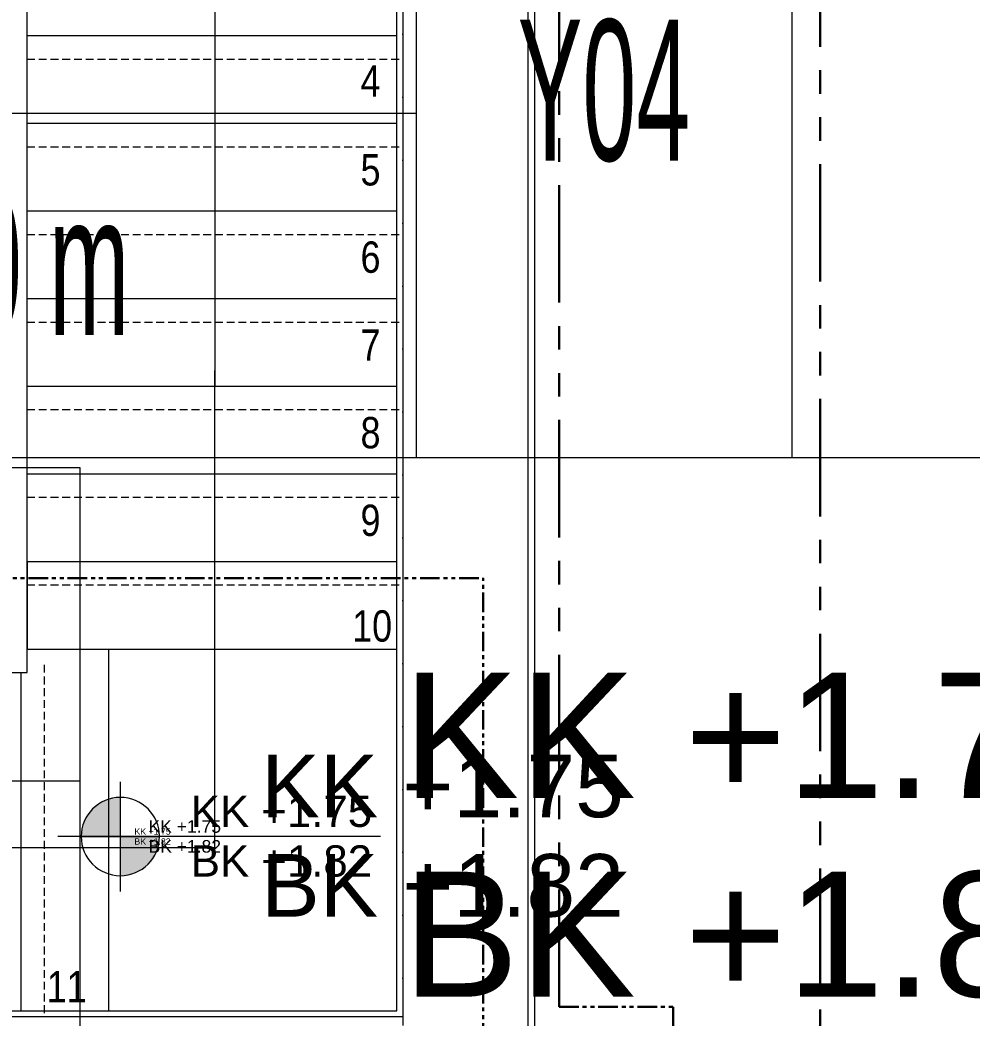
# Model space of a CAD drawing. Extents: x -9058 to 11890, y 0 to 8106.
# Drawn here: x 8992.8 to 9296.7, y 2955.5 to 3274.4 of the extents above; entities that cross this region are included whole.
import ezdxf
from ezdxf.enums import TextEntityAlignment as Align

# ---------------------------------------------------------------- set-up
doc = ezdxf.new("R2010")
doc.units = 0
doc.header["$LTSCALE"] = 10
doc.header["$MEASUREMENT"] = 0
for name, pattern in [('DASHDOT', [1, 0.5, -0.25, 0, -0.25]), ('DOT2', [0.125, 0, -0.125]), ('HIDDEN', [0.375, 0.25, -0.125]), ('PHANTOM2', [1.25, 0.625, -0.125, 0.125, -0.125, 0.125, -0.125])]:
    doc.linetypes.add(name, pattern=pattern)
doc.layers.get('0').update_dxf_attribs({"color": 9, "lineweight": 9})
for name, color, linetype, lineweight in [('01', 9, 'Continuous', 9), ('06D', 9, 'Continuous', 9), ('14', 9, 'Continuous', 9), ('19', 9, 'Continuous', 9), ('19D', 9, 'DOT2', 9), ('21', 9, 'Continuous', 9), ('21 @ 1 (1)', 9, 'Continuous', 9), ('21 @ 1 (2)', 9, 'Continuous', 9), ('21 @ 10 (2)', 9, 'Continuous', 9), ('21 @ 10 (3)', 9, 'Continuous', 9), ('21 @ 2 (1)', 9, 'Continuous', 9), ('21 @ 2 (2)', 9, 'Continuous', 9), ('21 @ 20', 9, 'Continuous', 9), ('21 @ 5 (2)', 9, 'Continuous', 9), ('21_mahal200', 9, 'Continuous', 9), ('21_mahal200 @ 20', 9, 'Continuous', 9), ('24', 9, 'DASHDOT', 9), ('35', 9, 'Continuous', 9), ('40A', 9, 'Continuous', 9), ('E-10W ACİL ANONS İÇİN HOPARLÖR (SIVAÜSTÜ) (YANGINA DAYANIKLI)', 7, 'Continuous', 30), ('E-KABLO', 7, 'Continuous', 30)]:
    doc.layers.add(name, color=color, linetype=linetype, lineweight=lineweight)
doc.styles.add('Arial', font='arial.ttf', dxfattribs={"height": 2.5})
doc.styles.add('MuuM_TEXT-STANDART', font='ARIALN.TTF')

# ---------------------------------------------------------------- blocks, each defined once
blk = doc.blocks.new('p-mek')
at = {"color": 6}
blk.add_lwpolyline([(210.29, -281.08, -0.000027), (210.29, -1029.08, 0.400031)], format="xyb", dxfattribs=at)
blk = doc.blocks.new('0a_roomno2')
blk.add_lwpolyline([(30, -16), (0, -16), (0, 0), (30, 0)], close=True)
for points in [[(0, 0), (30, 0)], [(0, -5), (30, -5)], [(12, -5), (12, -16)], [(18, -5), (18, -16)], [(12, -10.5), (0, -10.5)]]:
    blk.add_lwpolyline(points)
at = {"layer": '40A'}
blk.add_lwpolyline([(0, 0), (30, 0)], dxfattribs=at)
at = {"style": 'Arial'}
blk.add_attdef('ODANO', (0, 1.505), '', height=3, dxfattribs=at)
blk.add_attdef('MEKANADI', text='', height=3, dxfattribs=at).set_placement((0.525, -4.75), align=Align.BOTTOM_LEFT)
at = {"style": 'MuuM_TEXT-STANDART', "width": 0.6}
for tag, p in [('YER01', (15, -7)), ('TAVAN01', (20.625, -7)), ('DUVAR01', (26.25, -7)), ('YER02', (15, -10.375)), ('TAVAN02', (20.625, -10.375)), ('DUVAR02', (26.25, -10.375)), ('YER03', (15, -13.75)), ('TAVAN03', (20.625, -13.75)), ('DUVAR03', (26.25, -13.75))]:
    blk.add_attdef(tag, text='', height=2.25, dxfattribs=at).set_placement(p, align=Align.MIDDLE_CENTER)
at = {"style": 'MuuM_TEXT-STANDART'}
blk.add_attdef('M2', text='', height=2.25, dxfattribs=at).set_placement((1.323, -7.805), align=Align.MIDDLE_LEFT)
at = {"style": 'MuuM_TEXT-STANDART', "width": 0.6}
blk.add_attdef('TEMIZTAVANYUKSEKLIGI', text='', height=2.25, dxfattribs=at).set_placement((2.7, -13.162), align=Align.MIDDLE_LEFT)
blk = doc.blocks.new('*U1192')
at = {"layer": '21_mahal200 @ 20'}
ref = blk.add_blockref('0a_roomno2', (8879.22, 3454.43), dxfattribs=dict(at, xscale=20, yscale=20, zscale=20))
ref.add_attrib('TEMIZTAVANYUKSEKLIGI', '3.80 m', dxfattribs={"layer": '0', "height": 45, "style": 'MuuM_TEXT-STANDART', "width": 0.6}).set_placement((8933.22, 3196.19), align=Align.MIDDLE_LEFT)
ref.add_attrib('YER02', 'Y04', dxfattribs={"layer": '0', "height": 45, "style": 'MuuM_TEXT-STANDART', "width": 0.6}).set_placement((9179.22, 3251.93), align=Align.MIDDLE_CENTER)
blk = doc.blocks.new('0a_elevationtarget-p')
h = blk.add_hatch(color=256)
h.paths.add_polyline_path([(2.5, 0, 0.414214), (0, 2.5), (0, 0)])
h.paths.add_polyline_path([(0, 0), (-2.5, 0, 0.414214), (0, -2.5)])
blk.add_line((0, -3.5), (0, 3.5))
blk.add_lwpolyline([(16.605, 0), (-4, 0)])
blk.add_circle((0, 0), 2.5)
at = {"layer": '40A'}
blk.add_lwpolyline([(-2.5, 0), (2.5, 0)], dxfattribs=at)
at = {"style": 'Arial'}
blk.add_attdef('BITMISKOT', text='', height=2, dxfattribs=at).set_placement((4.5, 0), align=Align.BOTTOM_LEFT)
blk.add_attdef('KABAKOT', text='', height=2, dxfattribs=at).set_placement((4.5, -0.592), align=Align.TOP_LEFT)
blk = doc.blocks.new('*U1193')
at = {"layer": '21 @ 1 (1)'}
ref = blk.add_blockref('0a_elevationtarget-p', (-9024.84, 3013.5), dxfattribs=dict(at, zscale=-1, rotation=180))
ref.add_attrib('BITMISKOT', 'BK +1.82', dxfattribs={"layer": '0', "height": 2, "style": 'Arial'}).set_placement((9029.34, 3010.34), align=Align.BOTTOM_LEFT)
ref.add_attrib('KABAKOT', 'KK +1.75', dxfattribs={"layer": '0', "height": 2, "style": 'Arial'}).set_placement((9029.34, 3016.12), align=Align.TOP_LEFT)
at = {"layer": '21 @ 1 (2)'}
ref = blk.add_blockref('0a_elevationtarget-p', (1705.85, 3013.5), dxfattribs=dict(at, zscale=-1, rotation=180))
ref.add_attrib('BITMISKOT', 'BK +1.82', dxfattribs={"layer": '0', "height": 2, "style": 'Arial'}).set_placement((9029.34, 3010.34), align=Align.BOTTOM_LEFT)
ref.add_attrib('KABAKOT', 'KK +1.75', dxfattribs={"layer": '0', "height": 2, "style": 'Arial'}).set_placement((9029.34, 3016.12), align=Align.TOP_LEFT)
at = {"layer": '21 @ 10 (2)'}
ref = blk.add_blockref('0a_elevationtarget-p', (1705.85, 3013.5), dxfattribs=dict(at, xscale=10, yscale=10, zscale=-10, rotation=180))
ref.add_attrib('BITMISKOT', 'BK +1.82', dxfattribs={"layer": '0', "height": 20, "style": 'Arial'}).set_placement((9069.84, 2981.92), align=Align.BOTTOM_LEFT)
ref.add_attrib('KABAKOT', 'KK +1.75', dxfattribs={"layer": '0', "height": 20, "style": 'Arial'}).set_placement((9069.84, 3039.68), align=Align.TOP_LEFT)
at = {"layer": '21 @ 10 (3)'}
ref = blk.add_blockref('0a_elevationtarget-p', (1705.85, 3013.5), dxfattribs=dict(at, xscale=10, yscale=10, zscale=-10, rotation=180))
ref.add_attrib('BITMISKOT', 'BK +1.82', dxfattribs={"layer": '0', "height": 20, "style": 'Arial'}).set_placement((9069.84, 2981.92), align=Align.BOTTOM_LEFT)
ref.add_attrib('KABAKOT', 'KK +1.75', dxfattribs={"layer": '0', "height": 20, "style": 'Arial'}).set_placement((9069.84, 3039.68), align=Align.TOP_LEFT)
at = {"layer": '21 @ 2 (1)'}
ref = blk.add_blockref('0a_elevationtarget-p', (-9024.84, 3013.5), dxfattribs=dict(at, xscale=2, yscale=2, zscale=-2, rotation=180))
ref.add_attrib('BITMISKOT', 'BK +1.82', dxfattribs={"layer": '0', "height": 4, "style": 'Arial'}).set_placement((9033.84, 3007.18), align=Align.BOTTOM_LEFT)
ref.add_attrib('KABAKOT', 'KK +1.75', dxfattribs={"layer": '0', "height": 4, "style": 'Arial'}).set_placement((9033.84, 3018.73), align=Align.TOP_LEFT)
at = {"layer": '21 @ 2 (2)'}
ref = blk.add_blockref('0a_elevationtarget-p', (1705.85, 3013.5), dxfattribs=dict(at, xscale=2, yscale=2, zscale=-2, rotation=180))
ref.add_attrib('BITMISKOT', 'BK +1.82', dxfattribs={"layer": '0', "height": 4, "style": 'Arial'}).set_placement((9033.84, 3007.18), align=Align.BOTTOM_LEFT)
ref.add_attrib('KABAKOT', 'KK +1.75', dxfattribs={"layer": '0', "height": 4, "style": 'Arial'}).set_placement((9033.84, 3018.73), align=Align.TOP_LEFT)
at = {"layer": '21 @ 20'}
ref = blk.add_blockref('0a_elevationtarget-p', (1705.85, 3013.5), dxfattribs=dict(at, xscale=20, yscale=20, zscale=-20, rotation=180))
ref.add_attrib('BITMISKOT', 'BK +1.82', dxfattribs={"layer": '0', "height": 40, "style": 'Arial'}).set_placement((9114.84, 2950.33), align=Align.BOTTOM_LEFT)
ref.add_attrib('KABAKOT', 'KK +1.75', dxfattribs={"layer": '0', "height": 40, "style": 'Arial'}).set_placement((9114.84, 3065.86), align=Align.TOP_LEFT)
at = {"layer": '21 @ 5 (2)'}
ref = blk.add_blockref('0a_elevationtarget-p', (9024.84, 3013.5), dxfattribs=dict(at, xscale=-5, yscale=5, zscale=5, rotation=180))
ref.add_attrib('BITMISKOT', 'BK +1.82', dxfattribs={"layer": '0', "height": 10, "style": 'Arial'}).set_placement((9047.34, 2997.71), align=Align.BOTTOM_LEFT)
ref.add_attrib('KABAKOT', 'KK +1.75', dxfattribs={"layer": '0', "height": 10, "style": 'Arial'}).set_placement((9047.34, 3026.59), align=Align.TOP_LEFT)
blk = doc.blocks.new('*U1199')
at = {"layer": '21_mahal200 @ 20', "xscale": 20, "yscale": 20, "zscale": 20}
blk.add_blockref('0a_roomno2', (8411.95, 3131.35), dxfattribs=at)

msp = doc.modelspace()

# ---------------------------------------------------------------- linework, layer by layer
at = {"layer": '01'}
msp.add_lwpolyline([(9115.06, 3345.87), (9115.06, 3345.87), (9115.06, 3345.87), (9115.06, 2955.87), (8845.06, 2955.87), (8845.06, 3345.87), (8845.06, 3345.87), (8845.06, 3505.87), (8805.06, 3505.87), (8805.06, 2905.87), (9155.06, 2905.87), (9155.06, 3505.87), (9115.06, 3505.87)], close=True, dxfattribs=at)
at = {"layer": '14'}
for points in [[(9157.06, 3763.87), (9157.06, 3723.87), (9093.06, 3723.87), (9093.06, 3763.87), (8847.06, 3763.87), (8847.06, 3507.87), (8992.06, 3507.87), (8992.06, 3488.87), (8847.06, 3488.87), (8847.06, 3488.87), (8847.06, 3488.87), (8847.06, 2957.87), (9113.06, 2957.87), (9113.06, 3488.87), (9098.06, 3488.87), (9098.06, 3507.87), (9113.06, 3507.87), (9113.06, 3617.87), (9130.06, 3617.87)], [(9157.06, 3505.87), (9157.06, 2903.87), (9127.06, 2903.87), (9127.06, 2862.87), (9125.06, 2862.87)]]:
    msp.add_lwpolyline(points, dxfattribs=at)
at = {"layer": '19', "linetype": 'Continuous'}
for points in [[(8965.06, 3348.37), (8965.06, 3065.87), (8995.06, 3065.87), (8995.06, 3149.87)], [(8995.06, 3149.87), (8995.06, 3338.37)], [(8995.06, 3269.37), (9113.06, 3269.37)], [(8995.06, 3241.37), (9113.06, 3241.37)], [(8995.06, 3213.37), (9113.06, 3213.37)], [(8995.06, 3185.37), (9113.06, 3185.37)], [(8995.06, 3157.37), (9113.06, 3157.37)], [(8995.06, 3129.37), (9113.06, 3129.37)], [(8995.06, 3101.37), (9113.06, 3101.37)], [(8995.06, 3073.37), (9113.06, 3073.37)], [(8993.06, 3065.87), (8993.06, 2957.87)]]:
    msp.add_lwpolyline(points, dxfattribs=at)
at = {"layer": '19'}
for points in [[(9054.91, 3162.37), (9054.91, 3009.86), (8905.06, 3009.86), (8905.06, 3339.9)], [(9055.06, 3338.37), (9055.06, 3157.37), (9055.06, 3157.37)]]:
    msp.add_lwpolyline(points, dxfattribs=at)
at = {"layer": '19D', "linetype": 'HIDDEN'}
for points in [[(8995.06, 3261.87), (9115.06, 3261.87)], [(8995.06, 3233.87), (9115.06, 3233.87)], [(8995.06, 3205.87), (9115.06, 3205.87)], [(8995.06, 3177.87), (9115.06, 3177.87)], [(8995.06, 3149.87), (9054.91, 3149.87)], [(9055.06, 3149.87), (9115.06, 3149.87)], [(8995.06, 3121.87), (9115.06, 3121.87)], [(8995.06, 3093.87), (9115.06, 3093.87)], [(9000.56, 3068.37), (9000.56, 2955.87)]]:
    msp.add_lwpolyline(points, dxfattribs=at)
at = {"layer": '24', "ltscale": 2}
msp.add_lwpolyline([(9115.06, 4008.37), (9115.06, 160.84)], dxfattribs=at)
at = {"layer": '35'}
for points in [[(8995.06, 3101.37), (8995.06, 3073.37), (9113.06, 3073.37)], [(9021.06, 3073.37), (9021.06, 2957.87)]]:
    msp.add_lwpolyline(points, dxfattribs=at)
at = {"layer": 'E-10W ACİL ANONS İÇİN HOPARLÖR (SIVAÜSTÜ) (YANGINA DAYANIKLI)', "color": 6, "linetype": 'PHANTOM2', "ltscale": 6}
msp.add_line((9164.9, 2959.07), (9164.9, 3637.25), dxfattribs=at)
at = {"layer": 'E-10W ACİL ANONS İÇİN HOPARLÖR (SIVAÜSTÜ) (YANGINA DAYANIKLI)', "color": 5, "linetype": 'PHANTOM2', "ltscale": 6}
msp.add_line((9248.2, 2815.79), (9248.2, 3561.45), dxfattribs=at)
at = {"layer": 'E-KABLO', "color": 6, "linetype": 'PHANTOM2'}
for p, q in [((8770.51, 3096.08), (9140.7, 3096.08)), ((9140.7, 2947.68), (9140.7, 3096.08)), ((9164.9, 2959.07), (9201.3, 2959.07)), ((9201.3, 2959.07), (9201.3, 2790.52))]:
    msp.add_line(p, q, dxfattribs=at)

# ---------------------------------------------------------------- block references
at = {"layer": '06D'}
msp.add_blockref('p-mek', (7675.06, 3723.87), dxfattribs=at)
at = {"layer": '21', "color": 6}
msp.add_blockref('*U1193', (0, 0), dxfattribs=at)
at = {"layer": '21_mahal200', "color": 6}
for name in ['*U1192', '*U1199']:
    msp.add_blockref(name, (0, 0), dxfattribs=at)

# ---------------------------------------------------------------- texts
at = {"layer": '21', "style": 'MuuM_TEXT-STANDART'}
for s, p in [('4', (9101.52, 3249.9)), ('5', (9101.52, 3221.49)), ('6', (9101.52, 3193.6)), ('7', (9101.52, 3165.49)), ('8', (9101.52, 3137.53)), ('9', (9101.52, 3109.53)), ('10', (9098.85, 3075.77)), ('11', (9001.35, 2960.55))]:
    msp.add_text(s, height=10, dxfattribs=at).set_placement(p)

doc.saveas('drawing.dxf')
